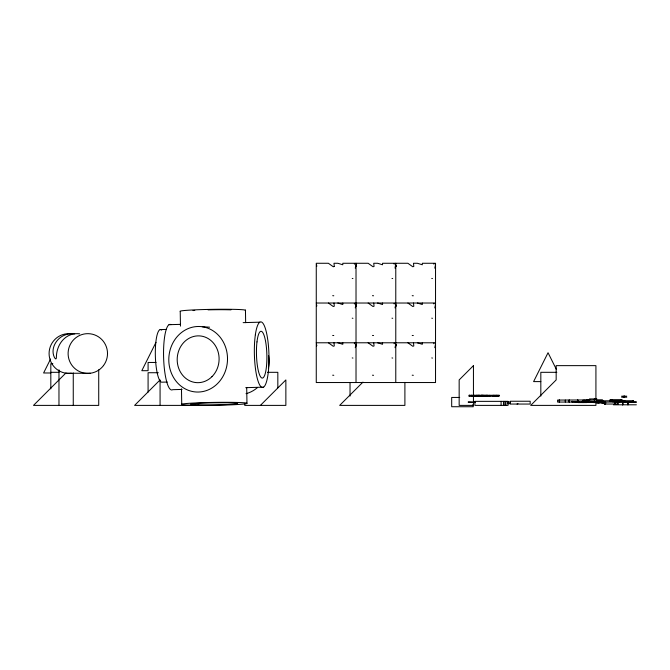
<?xml version="1.0" encoding="UTF-8"?>
<svg xmlns="http://www.w3.org/2000/svg" width="670" height="670" viewBox="0 0 670 670"><rect width="100%" height="100%" fill="white"/><g stroke="black" fill="none" stroke-linecap="round" stroke-linejoin="round"><path stroke-width="1" d="M356.021 264.65L355.267 268.168M356.021 304.406L355.267 307.924M356.021 344.162L355.267 347.68M435.534 264.65L434.78 268.168M435.534 304.406L434.78 307.924M435.534 344.162L434.78 347.68M395.024 268.168L395.777 263.268M395.024 307.924L395.777 304.406L395.777 264.935M395.024 347.68L395.777 344.162L395.777 304.691M50.585 359.011L43.6 372.981L50.819 372.981M155.993 342.337L141.814 370.694L148.087 370.694L148.087 362.462L156.077 362.462M65.895 372.997L33.5 405.392L98.724 405.392L98.724 369.823M260.396 405.392L285.864 379.923L285.864 405.392L244.751 405.392L244.751 403.332M362.956 382.109L339.665 405.392L404.898 405.392L404.898 382.377M517.047 404.052L517.969 403.658M169.049 324.682L180.531 324.364M243.151 322.639L259.851 322.178M160.163 329.598L166.219 329.431M167.274 382.034L162.232 382.168A26.339 5.837 88.4 0 1 155.323 353.986A26.339 5.837 88.4 0 1 161.696 330.092M182.081 389.421L172.692 389.68A32.796 7.269 88.4 0 1 163.597 357.252A32.796 7.269 88.4 0 1 170.951 324.665M245.748 387.662L263.486 387.168M316.265 303.024L435.534 303.024M316.265 342.78L435.534 342.78M52.821 363.684L50.819 363.684L50.819 388.851M50.819 372.311L59.086 372.311M267.498 372.311L277.832 372.311L277.832 387.821M556.837 372.311L540.824 372.311L540.824 396.096M158.296 372.721L148.087 372.721L148.087 392.126M66.221 373.249L90.383 373.249M540.824 381.607L533.605 381.607L548.043 352.73L556.435 369.513M621.584 396.188L626.752 396.188M621.584 397.209L626.752 397.209M459.695 397.444L451.689 397.444L451.689 406.732L473.347 406.732L472.417 404.873M589.449 398.935L596.878 398.935M586.376 399.856L590.002 399.856M584.19 400.065L602.146 400.065L602.146 402.059M589.717 400.225L583.553 400.225L583.662 402.059M596.56 400.225L602.74 400.225M610.303 400.459L623.15 400.459M602.832 400.802L613.075 400.802L613.075 402.059M615.294 401.02L622.33 401.02M510.381 401.238L530.179 401.238L530.179 404.052L510.381 404.052M577.607 401.665L579.718 401.665M594.047 401.69L595.404 401.69M616.333 401.757L636.5 402.059L557.591 402.059L557.591 400.065L583.235 399.99L583.243 402.578M572.247 401.824L578.939 402.059M582.431 401.858L585.974 402.059M590.429 401.874L596.953 402.059M595.194 401.966L599.089 401.966M473.43 402.059L468.104 402.059L473.43 402.427M473.682 402.059L475.541 402.059M592.598 402.285L591.627 402.285L591.644 401.347M473.682 402.427L475.541 402.427M592.045 402.419L597.816 402.444M593.478 402.578L599.374 402.553M605.998 402.972L596.836 402.972L596.819 401.833M613.427 404.797L636.374 404.797M199.827 405.392L134.603 405.392L160.071 379.923L160.071 405.392M202.306 326.751A32.796 29.346 -86.5 0 1 221.242 379.161A32.796 29.346 -86.5 0 1 170.9 371.875A32.796 29.346 -86.5 0 1 202.306 326.751L209.576 327.186M412.209 295.688L413.331 295.772M372.453 295.688L373.575 295.772M332.697 295.688L333.794 295.772M412.209 335.444L413.331 335.528M372.453 335.444L373.575 335.528M332.663 335.444L333.794 335.528M412.209 375.208L413.331 375.292M372.453 375.208L373.575 375.292M332.663 375.2L333.794 375.284M431.74 278.418L432.468 278.553M391.984 278.418L392.704 278.553M352.227 278.418L352.948 278.553M431.74 318.175L432.468 318.309M391.984 318.175L392.704 318.309M352.227 318.175L352.948 318.309M431.74 357.931L432.468 358.065M391.984 357.931L392.704 358.065M352.227 357.931L352.948 358.065M417.36 303.024L422.318 304.532L422.318 303.024M377.604 303.024L382.553 304.532L382.553 303.024M337.847 303.024L342.797 304.532L342.797 303.024M417.36 342.78L422.318 344.288L422.318 342.78M377.604 342.78L382.553 344.288L382.553 342.78M337.847 342.78L342.797 344.288L342.797 342.78M407.896 303.024L412.762 306.508L413.809 306.207L413.491 303.024M368.14 303.024L373.006 306.508L374.053 306.207L373.734 303.024M407.896 342.78L412.762 346.264L413.809 345.963L413.491 342.78M328.384 303.024L333.25 306.508L334.297 306.207L333.978 303.024M368.14 342.78L373.006 346.264L374.053 345.963L373.734 342.78M328.384 342.78L333.25 346.264L334.297 345.963L333.978 342.78M245.454 310.118L245.655 322.664M246.702 387.486L246.962 403.164M180.464 326.114L180.23 311.483A32.796 1.457 -0.9 0 1 213.671 309.331A32.796 1.457 -0.9 0 1 245.237 310.503M181.478 388.843L181.738 404.529M633.401 402.059L633.401 400.719L622.723 400.719L622.673 404.797M633.183 400.719L633.183 402.059M632.849 400.719L632.849 402.059M632.589 400.719L632.589 402.059M628.1 401.757L628.1 404.797M627.84 401.757L627.84 404.797M624.742 400.719L624.742 402.059M624.465 396.188L624.465 397.209M624.566 400.719L624.566 402.059M624.314 396.188L624.365 397.209M624.172 396.188L624.172 397.209M623.418 396.188L623.418 397.209M622.874 401.757L622.874 404.797M622.514 401.724L622.623 404.797M621.969 401.271L621.969 399.697L610.11 399.697L610.11 401.271M621.726 399.697L621.726 401.271M621.35 399.697L621.35 401.271M621.065 399.697L621.065 401.271M619.666 401.02L619.666 402.059M619.482 401.02L619.482 402.059M618.452 401.02L618.544 402.059M618.326 401.02L618.309 402.059M618.201 401.02L618.201 402.059M617.991 402.059L617.991 404.035L604.348 404.035L604.348 402.059M617.807 402.059L617.807 404.035M617.187 401.02L617.187 402.059M617.045 401.02L617.045 402.059M615.889 400.459L615.889 402.059M615.378 400.459L615.378 402.059M615.294 402.059L615.294 404.035M615.11 402.059L615.11 404.035M615.01 400.459L615.01 402.059M614.558 400.459L614.558 402.059M612.346 399.697L612.346 401.271M612.154 399.697L612.154 401.271M610.303 399.697L610.303 401.271M605.295 402.059L605.295 404.035M605.002 402.059L605.002 404.035M604.583 402.059L604.583 404.035M603.888 402.059L603.905 402.972M603.193 402.059L603.092 402.972M602.682 400.225L602.74 402.059M602.523 402.059L602.523 402.972M602.389 402.059L602.389 402.972M601.71 402.059L601.794 401.531L597.406 401.531L597.472 402.059M601.576 401.531L601.576 402.059M601.476 401.531L601.476 402.059M601.292 402.059L601.392 402.972M601.183 401.531L601.183 402.059M601.099 401.531L601.099 402.059M598.93 402.059L598.93 402.972M598.838 402.059L598.838 402.972M598.226 401.531L598.293 402.059M597.883 401.966L597.883 402.553M597.632 401.531L597.623 402.553M597.221 402.059L597.221 402.972M595.923 399.119L595.923 365.636L556.167 365.636L556.167 379.923L530.699 405.392L595.923 405.392L595.923 402.26M595.211 402.578L595.094 402.059M594.633 398.935L594.633 400.065M594.29 398.935L594.29 400.065M594.139 401.774L594.072 402.419M593.335 401.64L593.352 402.059M592.657 402.059L592.682 401.64L592.489 402.419M592.096 401.64L592.087 402.285M592.054 401.64L592.029 402.285M591.828 401.347L591.87 402.285M590.974 401.556L591.015 402.059M590.823 402.059L587.372 402.059M590.747 401.556L590.639 401.874M589.474 399.822L589.474 400.342M589.357 400.342L589.307 399.822L589.265 400.342M588.721 399.856L588.721 400.342M588.662 399.856L588.662 400.342M588.612 401.64L588.595 402.059M587.967 401.64L587.933 402.059M587.858 401.64L587.858 402.059M587.649 399.856L587.699 400.342M586.51 401.64L586.568 402.578L578.252 402.578L578.369 401.665M586.359 402.059L586.359 402.578M586.208 401.64L586.275 402.578M585.781 401.64L585.831 402.059M585.764 401.64L585.764 402.059M585.547 401.64L585.547 402.059M584.667 401.64L584.768 402.059M584.525 400.225L584.567 402.059M584.491 401.64L584.491 402.059M583.118 399.99L583.093 402.059M582.816 401.858L582.724 402.578L582.674 402.059M582.372 402.059L582.431 402.578M581.083 401.414L581.141 402.059M578.662 401.414L578.712 402.059M578.495 401.665L578.461 402.578M577.85 400.065L577.85 402.059M577.825 400.065L577.816 402.059M577.557 400.065L577.615 402.059M577.239 401.347L577.239 402.059M577.038 401.347L577.038 402.059M572.247 401.347L572.373 402.059M572.105 401.347L572.105 402.059M569.249 400.065L569.249 402.059M569.131 400.065L569.131 402.059M565.296 400.065L565.296 402.059M559.542 400.065L559.542 402.059M559.224 400.065L559.224 402.059M508.614 401.975L508.614 403.658M505.917 401.355L505.917 405.392M504.862 401.355L504.862 405.392M503.48 401.355L503.48 405.392M501.085 401.355L501.085 405.392M498.078 395.275L498.078 396.288M497.065 395.275L497.065 396.288M496.319 395.275L496.319 396.288M495.892 395.275L495.892 396.288M494.812 395.275L494.812 396.288M493.798 395.275L493.798 396.288M493.053 395.275L493.053 396.288M489.804 395.275L489.804 396.288M487.819 395.275L487.819 396.288M487.165 395.275L487.165 396.288M486.596 395.275L486.596 396.288M486.152 395.275L486.152 396.288M485.181 395.275L485.181 396.288M484.737 395.275L484.737 396.288M483.439 395.275L483.439 396.288M483.238 395.275L483.238 396.288M482.576 395.275L482.576 396.288M482.316 395.275L482.316 396.288M482.124 395.275L482.124 396.288M481.747 395.275L481.747 396.288M481.336 395.275L481.253 396.288M481.052 395.275L481.052 396.288M479.444 395.275L479.444 396.288M479.067 395.275L479.067 396.288M478.782 395.275L478.782 396.288M478.338 395.275L478.388 396.288M477.224 395.275L477.224 396.288M476.981 395.275L476.981 396.288M476.78 395.275L476.78 396.288M474.871 395.275L474.871 396.288M473.866 395.275L473.866 396.288M471.881 395.275L471.881 396.288M471.68 395.275L471.68 396.288M469.695 395.275L469.695 396.288M469.41 395.275L469.41 396.288M433.917 263.536L433.917 264.248M433.917 303.292L433.917 304.004M433.917 343.048L433.917 343.76M396.087 264.977L396.179 266.451L396.179 265.714M396.087 304.733L396.179 306.207L396.179 305.47M396.087 344.489L396.179 345.963L396.179 345.226M395.777 344.447L395.777 382.536M394.161 263.536L394.161 264.248M394.161 303.292L394.161 304.004M394.161 343.048L394.161 343.76M356.331 264.977L356.423 266.451L356.423 265.714M356.331 304.733L356.423 306.207L356.423 305.47M356.331 344.489L356.423 345.963L356.423 345.226M356.021 263.268L356.021 382.536M354.405 263.536L354.405 264.248M354.405 303.292L354.405 304.004M354.405 343.048L354.405 343.76M350.033 382.654L350.033 396.096M316.667 265.714L316.667 266.451L316.575 264.977M316.667 305.47L316.667 306.207L316.575 304.733M316.667 345.226L316.667 345.963L316.575 344.489M73.256 372.964L73.256 405.392M58.968 369.823L58.968 405.392M71.363 373.249A19.882 19.706 -90 0 1 49.086 353.534A19.882 19.706 -90 0 1 71.363 333.828M79.655 333.828A19.262 18.442 26 0 0 69.588 335.176C60.978 338.928 56.389 348.341 56.389 357.386A19.262 2.429 74.9 0 1 54.396 357.386C50.242 348.81 56.163 338.476 64.529 335.176A19.262 18.442 -26 0 1 74.688 333.828M268.586 355.544A32.796 29.346 -86.5 0 1 268.461 367.847M257.297 387.737A32.796 29.346 -86.5 0 1 246.032 393.684M192.985 310.57A23.417 1.038 -0.9 0 1 194.786 310.428M208.077 309.858A23.417 1.038 -0.9 0 1 230.983 309.85M473.447 365.636L459.159 379.923L459.159 405.392L473.447 405.392L473.447 365.636M334.297 266.451L333.25 266.752L328.384 263.268L316.265 263.268L316.265 382.536L435.534 382.536L435.534 263.268L422.318 263.268L422.318 264.776L417.36 263.268L413.491 263.268L413.809 266.451L412.762 266.752L407.896 263.268L382.553 263.268L382.553 264.776L377.604 263.268L373.734 263.268L374.053 266.451L373.006 266.752L368.14 263.268L342.797 263.268L342.797 264.776L337.847 263.268L333.978 263.268L334.297 266.451M499.158 395.275L468.967 395.275L468.967 396.288L499.158 396.288L499.158 395.275M508.011 401.355L474.913 401.355L474.913 405.392L508.011 405.392L508.011 401.355M510.314 401.975L507.684 401.975L507.684 403.658L510.314 403.658L510.314 401.975M590.906 402.209L589.943 402.444L590.906 402.209M604.064 402.972L604.064 402.059L604.03 402.972M588.495 400.342L588.495 399.856L588.428 400.342M583.453 402.578L583.453 402.059L583.394 402.578M103.448 365.636A19.882 19.706 -90 0 0 90.383 333.828A19.882 19.706 -90 0 0 69.605 361.147A19.882 19.706 -90 0 0 103.448 365.636M255.362 334.774A32.796 7.269 88.4 0 0 261.585 387.193A32.796 7.269 88.4 0 0 268.05 342.06A32.796 7.269 88.4 0 0 255.362 334.774M256.978 341.909A23.417 5.192 88.4 0 0 262.003 378.048A23.417 5.192 88.4 0 0 266.015 344.07A23.417 5.192 88.4 0 0 256.978 341.909M211.946 376.674A23.417 20.946 -86.5 0 0 204.911 337.01A23.417 20.946 -86.5 0 0 177.583 364.103A23.417 20.946 -86.5 0 0 211.946 376.674M193.731 405.317A32.796 1.457 -0.9 0 0 246.744 403.549A32.796 1.457 -0.9 0 0 202.566 402.678A32.796 1.457 -0.9 0 0 193.731 405.317M198.295 404.864A23.417 1.038 -0.9 0 0 237.138 403.717A23.417 1.038 -0.9 0 0 207.608 402.955A23.417 1.038 -0.9 0 0 198.295 404.864"/></g></svg>
